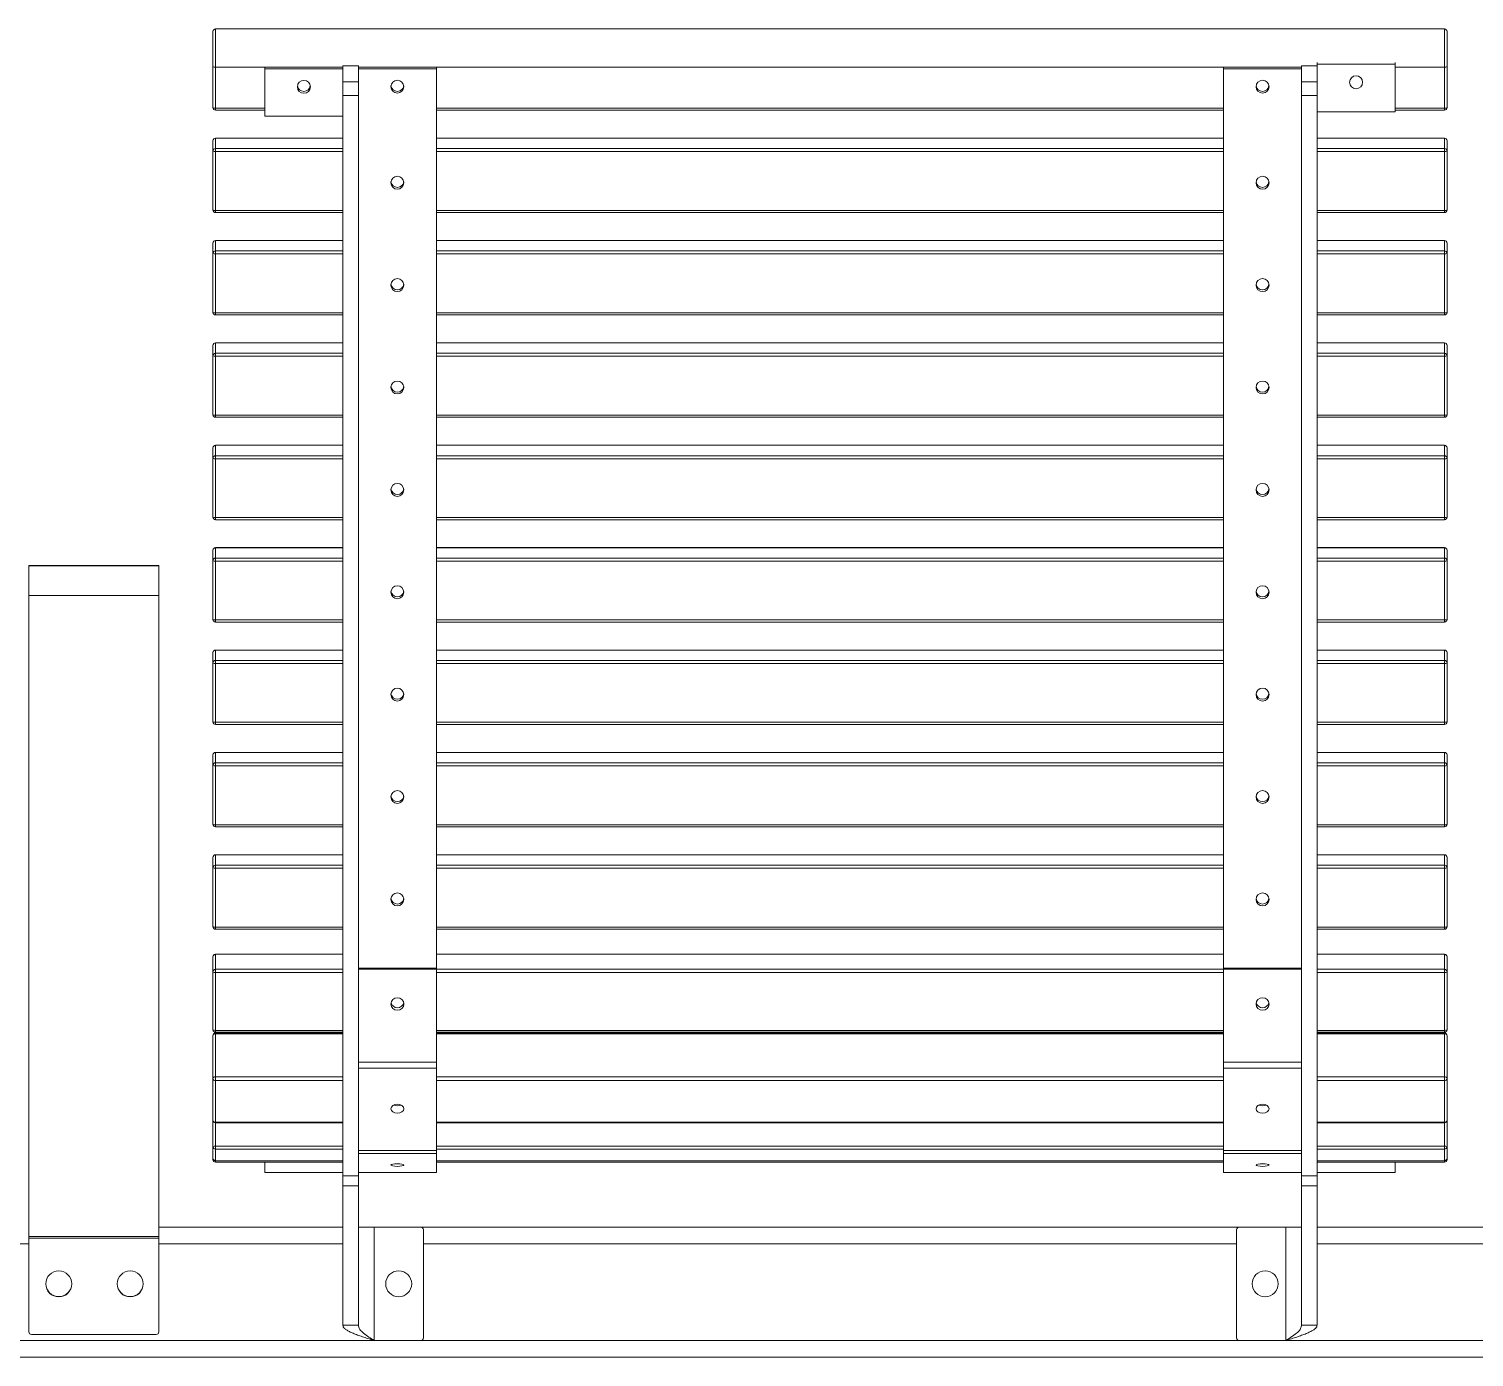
# Model space of a CAD drawing. Header units: millimetres. Extents: x 2717 to 8657, y -3129 to 1071.
# Drawn here: x 3612 to 4169, y -2093 to -1582 of the extents above; entities that cross this region are included whole.
import ezdxf

# ---------------------------------------------------------------- set-up
doc = ezdxf.new("R2010")
doc.units = ezdxf.units.MM

# ---------------------------------------------------------------- blocks, each defined once
blk = doc.blocks.new('tyl')
at = {"color": 7, "linetype": 'Continuous', "lineweight": 15}
for p, q in [((-4340.62, 1920.91), (-4340.62, 1934.4)), ((-3866.62, 1935.4), (-4339.62, 1935.4)), ((-4339.62, 1935.4), (-4339.62, 1920.73)), ((-3866.62, 1920.73), (-3866.62, 1935.4)), ((-3865.62, 1934.4), (-3865.62, 1920.91)), ((-4340.62, 1905.13), (-4340.62, 1920.91)), ((-4339.62, 1920.73), (-4339.62, 1904.96)), ((-4339.62, 1920.73), (-4320.62, 1920.73)), ((-4290.62, 1920.73), (-4320.62, 1920.73)), ((-4320.62, 1920.73), (-4320.62, 1920.04)), ((-4290.62, 1920.04), (-4320.62, 1920.04)), ((-4320.62, 1920.04), (-4320.62, 1901.81)), ((-4290.62, 1921.18), (-4284.62, 1921.18)), ((-4290.62, 1921.18), (-4290.62, 1920.41)), ((-4290.62, 1920.41), (-4290.62, 1920.04)), ((-4290.62, 1919.54), (-4290.62, 1920.04)), ((-4290.62, 1919.54), (-4290.62, 1915.06)), ((-4284.62, 1921.18), (-4284.62, 1920.41)), ((-4254.62, 1920.73), (-4284.62, 1920.73)), ((-4284.62, 1920.04), (-4284.62, 1920.41)), ((-4254.62, 1920.04), (-4284.62, 1920.04)), ((-4284.62, 1920.04), (-4284.62, 1919.54)), ((-4284.62, 1919.54), (-4284.62, 1915.06)), ((-4254.62, 1920.04), (-4254.62, 1920.73)), ((-4254.62, 1920.73), (-3951.62, 1920.73)), ((-4254.62, 1920.04), (-4254.62, 1573.99)), ((-3921.62, 1920.73), (-3951.62, 1920.73)), ((-3951.62, 1920.04), (-3951.62, 1920.73)), ((-3921.62, 1920.04), (-3951.62, 1920.04)), ((-3951.62, 1920.04), (-3951.62, 1573.99)), ((-3921.62, 1921.18), (-3915.62, 1921.18)), ((-3921.62, 1921.18), (-3921.62, 1920.41)), ((-3921.62, 1920.04), (-3921.62, 1920.41)), ((-3921.62, 1920.04), (-3921.62, 1919.54)), ((-3921.62, 1919.54), (-3921.62, 1915.06)), ((-3915.62, 1922.45), (-3915.62, 1921.78)), ((-3915.62, 1921.78), (-3915.62, 1919.67)), ((-3885.62, 1921.78), (-3915.62, 1921.78)), ((-3915.62, 1919.67), (-3915.62, 1915.06)), ((-3885.62, 1922.45), (-3885.62, 1921.78)), ((-3885.62, 1903.56), (-3885.62, 1921.78)), ((-3885.62, 1920.73), (-3866.62, 1920.73)), ((-3866.62, 1904.96), (-3866.62, 1920.73)), ((-3865.62, 1920.91), (-3865.62, 1905.13)), ((-4290.62, 1915.06), (-4284.62, 1915.06)), ((-4290.62, 1909.8), (-4290.62, 1915.06)), ((-4284.62, 1915.06), (-4284.62, 1909.8)), ((-3921.62, 1915.06), (-3915.62, 1915.06)), ((-3921.62, 1909.8), (-3921.62, 1915.06)), ((-3915.62, 1915.06), (-3915.62, 1909.8)), ((-4284.62, 1909.8), (-4290.62, 1909.8)), ((-4290.62, 1909.8), (-4290.62, 1494.07)), ((-4284.62, 1909.8), (-4284.62, 1494.07)), ((-3915.62, 1909.8), (-3921.62, 1909.8)), ((-3921.62, 1909.8), (-3921.62, 1494.07)), ((-3915.62, 1909.8), (-3915.62, 1494.07)), ((-4339.62, 1904.96), (-4320.62, 1904.96)), ((-4339.62, 1904.13), (-4339.62, 1904.96)), ((-4339.62, 1904.13), (-4320.62, 1904.13)), ((-4254.62, 1904.96), (-3951.62, 1904.96)), ((-4254.62, 1904.13), (-3951.62, 1904.13)), ((-3915.62, 1903.56), (-3885.62, 1903.56)), ((-3885.62, 1904.96), (-3866.62, 1904.96)), ((-3885.62, 1904.13), (-3866.62, 1904.13)), ((-3866.62, 1904.96), (-3866.62, 1904.13)), ((-4320.62, 1901.81), (-4290.62, 1901.81)), ((-4340.62, 1888.39), (-4340.62, 1892.38)), ((-4290.62, 1893.38), (-4339.62, 1893.38)), ((-4339.62, 1893.38), (-4339.62, 1893.37)), ((-4339.62, 1893.37), (-4339.62, 1889.38)), ((-4290.62, 1893.37), (-4339.62, 1893.37)), ((-3951.62, 1893.38), (-4254.62, 1893.38)), ((-3951.62, 1893.37), (-4254.62, 1893.37)), ((-3866.62, 1893.38), (-3915.62, 1893.38)), ((-3866.62, 1893.37), (-3915.62, 1893.37)), ((-3866.62, 1893.37), (-3866.62, 1893.38)), ((-3866.62, 1889.38), (-3866.62, 1893.37)), ((-3865.62, 1892.38), (-3865.62, 1888.39)), ((-4340.62, 1865.74), (-4340.62, 1888.39)), ((-4339.62, 1888.22), (-4339.62, 1889.38)), ((-4339.62, 1889.38), (-4290.62, 1889.38)), ((-4339.62, 1888.22), (-4339.62, 1865.57)), ((-4290.62, 1888.22), (-4339.62, 1888.22)), ((-4254.62, 1889.38), (-3951.62, 1889.38)), ((-3951.62, 1888.22), (-4254.62, 1888.22)), ((-3915.62, 1889.38), (-3866.62, 1889.38)), ((-3866.62, 1888.22), (-3915.62, 1888.22)), ((-3866.62, 1889.38), (-3866.62, 1888.22)), ((-3866.62, 1865.57), (-3866.62, 1888.22)), ((-3865.62, 1888.39), (-3865.62, 1865.74)), ((-4339.62, 1865.57), (-4290.62, 1865.57)), ((-4339.62, 1864.74), (-4339.62, 1865.57)), ((-4339.62, 1864.74), (-4290.62, 1864.74)), ((-4254.62, 1865.57), (-3951.62, 1865.57)), ((-4254.62, 1864.74), (-3951.62, 1864.74)), ((-3915.62, 1865.57), (-3866.62, 1865.57)), ((-3915.62, 1864.74), (-3866.62, 1864.74)), ((-3866.62, 1865.57), (-3866.62, 1864.74)), ((-4340.62, 1849), (-4340.62, 1852.99)), ((-4290.62, 1853.99), (-4339.62, 1853.99)), ((-4339.62, 1853.99), (-4339.62, 1853.98)), ((-4339.62, 1853.98), (-4339.62, 1849.98)), ((-4290.62, 1853.98), (-4339.62, 1853.98)), ((-3951.62, 1853.99), (-4254.62, 1853.99)), ((-3951.62, 1853.98), (-4254.62, 1853.98)), ((-3866.62, 1853.99), (-3915.62, 1853.99)), ((-3866.62, 1853.98), (-3915.62, 1853.98)), ((-3866.62, 1853.98), (-3866.62, 1853.99)), ((-3866.62, 1849.98), (-3866.62, 1853.98)), ((-3865.62, 1852.99), (-3865.62, 1849)), ((-4340.62, 1826.35), (-4340.62, 1849)), ((-4339.62, 1848.82), (-4339.62, 1849.98)), ((-4339.62, 1849.98), (-4290.62, 1849.98)), ((-4339.62, 1848.82), (-4339.62, 1826.17)), ((-4290.62, 1848.82), (-4339.62, 1848.82)), ((-4254.62, 1849.98), (-3951.62, 1849.98)), ((-3951.62, 1848.82), (-4254.62, 1848.82)), ((-3915.62, 1849.98), (-3866.62, 1849.98)), ((-3866.62, 1848.82), (-3915.62, 1848.82)), ((-3866.62, 1849.98), (-3866.62, 1848.82)), ((-3866.62, 1826.17), (-3866.62, 1848.82)), ((-3865.62, 1849), (-3865.62, 1826.35)), ((-4339.62, 1826.17), (-4290.62, 1826.17)), ((-4339.62, 1825.35), (-4339.62, 1826.17)), ((-4339.62, 1825.35), (-4290.62, 1825.35)), ((-4254.62, 1826.17), (-3951.62, 1826.17)), ((-4254.62, 1825.35), (-3951.62, 1825.35)), ((-3915.62, 1826.17), (-3866.62, 1826.17)), ((-3915.62, 1825.35), (-3866.62, 1825.35)), ((-3866.62, 1826.17), (-3866.62, 1825.35)), ((-4340.62, 1809.61), (-4340.62, 1813.6)), ((-4290.62, 1814.6), (-4339.62, 1814.6)), ((-4339.62, 1814.6), (-4339.62, 1814.58)), ((-4339.62, 1814.58), (-4339.62, 1810.59)), ((-4290.62, 1814.58), (-4339.62, 1814.58)), ((-3951.62, 1814.6), (-4254.62, 1814.6)), ((-3951.62, 1814.58), (-4254.62, 1814.58)), ((-3866.62, 1814.6), (-3915.62, 1814.6)), ((-3866.62, 1814.58), (-3915.62, 1814.58)), ((-3866.62, 1814.58), (-3866.62, 1814.6)), ((-3866.62, 1810.59), (-3866.62, 1814.58)), ((-3865.62, 1813.6), (-3865.62, 1809.61)), ((-4340.62, 1786.96), (-4340.62, 1809.61)), ((-4339.62, 1809.43), (-4339.62, 1810.59)), ((-4339.62, 1810.59), (-4290.62, 1810.59)), ((-4339.62, 1809.43), (-4339.62, 1786.78)), ((-4290.62, 1809.43), (-4339.62, 1809.43)), ((-4254.62, 1810.59), (-3951.62, 1810.59)), ((-3951.62, 1809.43), (-4254.62, 1809.43)), ((-3915.62, 1810.59), (-3866.62, 1810.59)), ((-3866.62, 1809.43), (-3915.62, 1809.43)), ((-3866.62, 1810.59), (-3866.62, 1809.43)), ((-3866.62, 1786.78), (-3866.62, 1809.43)), ((-3865.62, 1809.61), (-3865.62, 1786.96)), ((-4339.62, 1786.78), (-4290.62, 1786.78)), ((-4339.62, 1785.96), (-4339.62, 1786.78)), ((-4339.62, 1785.96), (-4290.62, 1785.96)), ((-4254.62, 1786.78), (-3951.62, 1786.78)), ((-4254.62, 1785.96), (-3951.62, 1785.96)), ((-3915.62, 1786.78), (-3866.62, 1786.78)), ((-3915.62, 1785.96), (-3866.62, 1785.96)), ((-3866.62, 1786.78), (-3866.62, 1785.96)), ((-4290.62, 1775.21), (-4339.62, 1775.21)), ((-4339.62, 1775.21), (-4339.62, 1775.19)), ((-4339.62, 1775.19), (-4339.62, 1771.2)), ((-4290.62, 1775.19), (-4339.62, 1775.19)), ((-3951.62, 1775.21), (-4254.62, 1775.21)), ((-3951.62, 1775.19), (-4254.62, 1775.19)), ((-3866.62, 1775.21), (-3915.62, 1775.21)), ((-3866.62, 1775.19), (-3915.62, 1775.19)), ((-3866.62, 1775.19), (-3866.62, 1775.21)), ((-3866.62, 1771.2), (-3866.62, 1775.19)), ((-4340.62, 1770.21), (-4340.62, 1774.21)), ((-4340.62, 1747.56), (-4340.62, 1770.21)), ((-4339.62, 1770.04), (-4339.62, 1771.2)), ((-4339.62, 1771.2), (-4290.62, 1771.2)), ((-4339.62, 1770.04), (-4339.62, 1747.39)), ((-4290.62, 1770.04), (-4339.62, 1770.04)), ((-4254.62, 1771.2), (-3951.62, 1771.2)), ((-3951.62, 1770.04), (-4254.62, 1770.04)), ((-3915.62, 1771.2), (-3866.62, 1771.2)), ((-3866.62, 1770.04), (-3915.62, 1770.04)), ((-3866.62, 1771.2), (-3866.62, 1770.04)), ((-3866.62, 1747.39), (-3866.62, 1770.04)), ((-3865.62, 1774.21), (-3865.62, 1770.21)), ((-3865.62, 1770.21), (-3865.62, 1747.56)), ((-4339.62, 1747.39), (-4290.62, 1747.39)), ((-4339.62, 1746.56), (-4339.62, 1747.39)), ((-4254.62, 1747.39), (-3951.62, 1747.39)), ((-3915.62, 1747.39), (-3866.62, 1747.39)), ((-3866.62, 1747.39), (-3866.62, 1746.56)), ((-4339.62, 1746.56), (-4290.62, 1746.56)), ((-4254.62, 1746.56), (-3951.62, 1746.56)), ((-3915.62, 1746.56), (-3866.62, 1746.56)), ((-4290.62, 1735.82), (-4339.62, 1735.82)), ((-4339.62, 1735.82), (-4339.62, 1735.8)), ((-4339.62, 1735.8), (-4339.62, 1731.81)), ((-4290.62, 1735.8), (-4339.62, 1735.8)), ((-3951.62, 1735.82), (-4254.62, 1735.82)), ((-3951.62, 1735.8), (-4254.62, 1735.8)), ((-3866.62, 1735.82), (-3915.62, 1735.82)), ((-3866.62, 1735.8), (-3915.62, 1735.8)), ((-3866.62, 1735.8), (-3866.62, 1735.82)), ((-3866.62, 1731.81), (-3866.62, 1735.8)), ((-4340.62, 1730.82), (-4340.62, 1734.82)), ((-4340.62, 1708.17), (-4340.62, 1730.82)), ((-4339.62, 1730.65), (-4339.62, 1731.81)), ((-4339.62, 1731.81), (-4290.62, 1731.81)), ((-4339.62, 1730.65), (-4339.62, 1708)), ((-4290.62, 1730.65), (-4339.62, 1730.65)), ((-4254.62, 1731.81), (-3951.62, 1731.81)), ((-3951.62, 1730.65), (-4254.62, 1730.65)), ((-3915.62, 1731.81), (-3866.62, 1731.81)), ((-3866.62, 1730.65), (-3915.62, 1730.65)), ((-3866.62, 1731.81), (-3866.62, 1730.65)), ((-3866.62, 1708), (-3866.62, 1730.65)), ((-3865.62, 1734.82), (-3865.62, 1730.82)), ((-3865.62, 1730.82), (-3865.62, 1708.17)), ((-4361.46, 1728.97), (-4411.46, 1728.97)), ((-4411.46, 1728.8), (-4411.46, 1728.97)), ((-4361.46, 1728.8), (-4411.46, 1728.8)), ((-4411.46, 1717.45), (-4411.46, 1728.8)), ((-4361.46, 1728.8), (-4361.46, 1728.97)), ((-4361.46, 1717.45), (-4361.46, 1728.8)), ((-4361.46, 1717.45), (-4411.46, 1717.45)), ((-4411.46, 1470.8), (-4411.46, 1717.45)), ((-4361.46, 1470.8), (-4361.46, 1717.45)), ((-4339.62, 1708), (-4290.62, 1708)), ((-4339.62, 1707.17), (-4339.62, 1708)), ((-4254.62, 1708), (-3951.62, 1708)), ((-3915.62, 1708), (-3866.62, 1708)), ((-3866.62, 1708), (-3866.62, 1707.17)), ((-4339.62, 1707.17), (-4290.62, 1707.17)), ((-4254.62, 1707.17), (-3951.62, 1707.17)), ((-3915.62, 1707.17), (-3866.62, 1707.17)), ((-4340.62, 1691.43), (-4340.62, 1695.42)), ((-4340.62, 1668.78), (-4340.62, 1691.43)), ((-4290.62, 1696.42), (-4339.62, 1696.42)), ((-4339.62, 1696.42), (-4339.62, 1696.41)), ((-4339.62, 1696.41), (-4339.62, 1692.41)), ((-4290.62, 1696.41), (-4339.62, 1696.41)), ((-4339.62, 1691.26), (-4339.62, 1692.41)), ((-4339.62, 1692.41), (-4290.62, 1692.41)), ((-4339.62, 1691.26), (-4339.62, 1668.6)), ((-4290.62, 1691.26), (-4339.62, 1691.26)), ((-3951.62, 1696.42), (-4254.62, 1696.42)), ((-3951.62, 1696.41), (-4254.62, 1696.41)), ((-4254.62, 1692.41), (-3951.62, 1692.41)), ((-3951.62, 1691.26), (-4254.62, 1691.26)), ((-3866.62, 1696.42), (-3915.62, 1696.42)), ((-3866.62, 1696.41), (-3915.62, 1696.41)), ((-3915.62, 1692.41), (-3866.62, 1692.41)), ((-3866.62, 1691.26), (-3915.62, 1691.26)), ((-3866.62, 1696.41), (-3866.62, 1696.42)), ((-3866.62, 1692.41), (-3866.62, 1696.41)), ((-3866.62, 1692.41), (-3866.62, 1691.26)), ((-3866.62, 1668.6), (-3866.62, 1691.26)), ((-3865.62, 1695.42), (-3865.62, 1691.43)), ((-3865.62, 1691.43), (-3865.62, 1668.78)), ((-4339.62, 1668.6), (-4290.62, 1668.6)), ((-4339.62, 1667.78), (-4339.62, 1668.6)), ((-4339.62, 1667.78), (-4290.62, 1667.78)), ((-4254.62, 1668.6), (-3951.62, 1668.6)), ((-4254.62, 1667.78), (-3951.62, 1667.78)), ((-3915.62, 1668.6), (-3866.62, 1668.6)), ((-3915.62, 1667.78), (-3866.62, 1667.78)), ((-3866.62, 1668.6), (-3866.62, 1667.78)), ((-4340.62, 1652.04), (-4340.62, 1656.03)), ((-4290.62, 1657.03), (-4339.62, 1657.03)), ((-4339.62, 1657.03), (-4339.62, 1657.02)), ((-4339.62, 1657.02), (-4339.62, 1653.02)), ((-4290.62, 1657.02), (-4339.62, 1657.02)), ((-4339.62, 1651.86), (-4339.62, 1653.02)), ((-4339.62, 1653.02), (-4290.62, 1653.02)), ((-3951.62, 1657.03), (-4254.62, 1657.03)), ((-3951.62, 1657.02), (-4254.62, 1657.02)), ((-4254.62, 1653.02), (-3951.62, 1653.02)), ((-3866.62, 1657.03), (-3915.62, 1657.03)), ((-3866.62, 1657.02), (-3915.62, 1657.02)), ((-3915.62, 1653.02), (-3866.62, 1653.02)), ((-3866.62, 1657.02), (-3866.62, 1657.03)), ((-3866.62, 1653.02), (-3866.62, 1657.02)), ((-3866.62, 1653.02), (-3866.62, 1651.86)), ((-3865.62, 1656.03), (-3865.62, 1652.04)), ((-4340.62, 1629.39), (-4340.62, 1652.04)), ((-4339.62, 1651.86), (-4339.62, 1629.21)), ((-4290.62, 1651.86), (-4339.62, 1651.86)), ((-3951.62, 1651.86), (-4254.62, 1651.86)), ((-3866.62, 1651.86), (-3915.62, 1651.86)), ((-3866.62, 1629.21), (-3866.62, 1651.86)), ((-3865.62, 1652.04), (-3865.62, 1629.39)), ((-4339.62, 1629.21), (-4290.62, 1629.21)), ((-4339.62, 1628.39), (-4339.62, 1629.21)), ((-4339.62, 1628.39), (-4290.62, 1628.39)), ((-4254.62, 1629.21), (-3951.62, 1629.21)), ((-4254.62, 1628.39), (-3951.62, 1628.39)), ((-3915.62, 1629.21), (-3866.62, 1629.21)), ((-3915.62, 1628.39), (-3866.62, 1628.39)), ((-3866.62, 1629.21), (-3866.62, 1628.39)), ((-4340.62, 1612.64), (-4340.62, 1616.64)), ((-4290.62, 1617.64), (-4339.62, 1617.64)), ((-4339.62, 1617.64), (-4339.62, 1617.62)), ((-4339.62, 1617.62), (-4339.62, 1613.63)), ((-4290.62, 1617.62), (-4339.62, 1617.62)), ((-4339.62, 1612.47), (-4339.62, 1613.63)), ((-4339.62, 1613.63), (-4290.62, 1613.63)), ((-3951.62, 1617.64), (-4254.62, 1617.64)), ((-3951.62, 1617.62), (-4254.62, 1617.62)), ((-4254.62, 1613.63), (-3951.62, 1613.63)), ((-3866.62, 1617.64), (-3915.62, 1617.64)), ((-3866.62, 1617.62), (-3915.62, 1617.62)), ((-3915.62, 1613.63), (-3866.62, 1613.63)), ((-3866.62, 1617.62), (-3866.62, 1617.64)), ((-3866.62, 1613.63), (-3866.62, 1617.62)), ((-3866.62, 1613.63), (-3866.62, 1612.47)), ((-3865.62, 1616.64), (-3865.62, 1612.64)), ((-4340.62, 1589.99), (-4340.62, 1612.64)), ((-4339.62, 1612.47), (-4339.62, 1589.82)), ((-4290.62, 1612.47), (-4339.62, 1612.47)), ((-3951.62, 1612.47), (-4254.62, 1612.47)), ((-3866.62, 1612.47), (-3915.62, 1612.47)), ((-3866.62, 1589.82), (-3866.62, 1612.47)), ((-3865.62, 1612.64), (-3865.62, 1589.99)), ((-4339.62, 1589.82), (-4290.62, 1589.82)), ((-4339.62, 1588.99), (-4339.62, 1589.82)), ((-4339.62, 1588.99), (-4290.62, 1588.99)), ((-4254.62, 1589.82), (-3951.62, 1589.82)), ((-4254.62, 1588.99), (-3951.62, 1588.99)), ((-3915.62, 1589.82), (-3866.62, 1589.82)), ((-3915.62, 1588.99), (-3866.62, 1588.99)), ((-3866.62, 1589.82), (-3866.62, 1588.99)), ((-4340.62, 1572.59), (-4340.62, 1578.37)), ((-4290.62, 1579.37), (-4339.62, 1579.37)), ((-4339.62, 1579.37), (-4339.62, 1579.33)), ((-4339.62, 1579.33), (-4339.62, 1573.56)), ((-4290.62, 1579.33), (-4339.62, 1579.33)), ((-3951.62, 1579.37), (-4254.62, 1579.37)), ((-3951.62, 1579.33), (-4254.62, 1579.33)), ((-3866.62, 1579.37), (-3915.62, 1579.37)), ((-3866.62, 1579.33), (-3915.62, 1579.33)), ((-3866.62, 1579.33), (-3866.62, 1579.37)), ((-3866.62, 1573.56), (-3866.62, 1579.33)), ((-3865.62, 1578.37), (-3865.62, 1572.59)), ((-4340.62, 1550.33), (-4340.62, 1572.59)), ((-4339.62, 1572.34), (-4339.62, 1573.56)), ((-4339.62, 1573.56), (-4290.62, 1573.56)), ((-4339.62, 1572.34), (-4339.62, 1550.07)), ((-4290.62, 1572.34), (-4339.62, 1572.34)), ((-4254.62, 1573.99), (-4284.62, 1573.99)), ((-4254.62, 1573.62), (-4284.62, 1573.62)), ((-4254.62, 1573.99), (-4254.62, 1573.62)), ((-4254.62, 1573.62), (-4254.62, 1537.78)), ((-4254.62, 1573.56), (-3951.62, 1573.56)), ((-3951.62, 1572.34), (-4254.62, 1572.34)), ((-3921.62, 1573.99), (-3951.62, 1573.99)), ((-3951.62, 1573.99), (-3951.62, 1573.62)), ((-3921.62, 1573.62), (-3951.62, 1573.62)), ((-3951.62, 1573.62), (-3951.62, 1537.78)), ((-3915.62, 1573.56), (-3866.62, 1573.56)), ((-3866.62, 1572.34), (-3915.62, 1572.34)), ((-3866.62, 1573.56), (-3866.62, 1572.34)), ((-3866.62, 1550.07), (-3866.62, 1572.34)), ((-3865.62, 1572.59), (-3865.62, 1550.33)), ((-4340.62, 1531.48), (-4340.62, 1548.02)), ((-4339.62, 1550.07), (-4290.62, 1550.07)), ((-4339.62, 1549.33), (-4339.62, 1550.07)), ((-4339.62, 1549.33), (-4290.62, 1549.33)), ((-4290.62, 1549.02), (-4339.62, 1549.02)), ((-4339.62, 1548.71), (-4339.62, 1549.02)), ((-4339.62, 1548.71), (-4339.62, 1532.17)), ((-4290.62, 1548.71), (-4339.62, 1548.71)), ((-4254.62, 1550.07), (-3951.62, 1550.07)), ((-4254.62, 1549.33), (-3951.62, 1549.33)), ((-3951.62, 1549.02), (-4254.62, 1549.02)), ((-3951.62, 1548.71), (-4254.62, 1548.71)), ((-3915.62, 1550.07), (-3866.62, 1550.07)), ((-3915.62, 1549.33), (-3866.62, 1549.33)), ((-3866.62, 1549.02), (-3915.62, 1549.02)), ((-3866.62, 1548.71), (-3915.62, 1548.71)), ((-3866.62, 1550.07), (-3866.62, 1549.33)), ((-3866.62, 1549.02), (-3866.62, 1548.71)), ((-3866.62, 1532.17), (-3866.62, 1548.71)), ((-3865.62, 1548.02), (-3865.62, 1531.48)), ((-4254.62, 1537.78), (-4284.62, 1537.78)), ((-4254.62, 1535.56), (-4284.62, 1535.56)), ((-4254.62, 1537.78), (-4254.62, 1535.56)), ((-4254.62, 1535.56), (-4254.62, 1503.9)), ((-3921.62, 1537.78), (-3951.62, 1537.78)), ((-3951.62, 1537.78), (-3951.62, 1535.56)), ((-3921.62, 1535.56), (-3951.62, 1535.56)), ((-3951.62, 1535.56), (-3951.62, 1503.9)), ((-4340.62, 1515.5), (-4340.62, 1531.48)), ((-4339.62, 1530.76), (-4339.62, 1532.17)), ((-4339.62, 1532.17), (-4290.62, 1532.17)), ((-4339.62, 1530.76), (-4339.62, 1514.78)), ((-4290.62, 1530.76), (-4339.62, 1530.76)), ((-4254.62, 1532.17), (-3951.62, 1532.17)), ((-3951.62, 1530.76), (-4254.62, 1530.76)), ((-3915.62, 1532.17), (-3866.62, 1532.17)), ((-3866.62, 1530.76), (-3915.62, 1530.76)), ((-3866.62, 1532.17), (-3866.62, 1530.76)), ((-3866.62, 1514.78), (-3866.62, 1530.76)), ((-3865.62, 1531.48), (-3865.62, 1515.5)), ((-4340.62, 1505.35), (-4340.62, 1515.5)), ((-4339.62, 1514.78), (-4290.62, 1514.78)), ((-4339.62, 1514.5), (-4339.62, 1514.78)), ((-4339.62, 1514.5), (-4290.62, 1514.5)), ((-4339.62, 1514.5), (-4339.62, 1505.54)), ((-4254.62, 1514.78), (-3951.62, 1514.78)), ((-4254.62, 1514.5), (-3951.62, 1514.5)), ((-3915.62, 1514.78), (-3866.62, 1514.78)), ((-3915.62, 1514.5), (-3866.62, 1514.5)), ((-3866.62, 1514.78), (-3866.62, 1514.5)), ((-3866.62, 1505.54), (-3866.62, 1514.5)), ((-3865.62, 1515.5), (-3865.62, 1505.35)), ((-4340.62, 1500.91), (-4340.62, 1505.35)), ((-4339.62, 1504.37), (-4339.62, 1505.54)), ((-4339.62, 1505.54), (-4290.62, 1505.54)), ((-4339.62, 1504.37), (-4339.62, 1499.93)), ((-4290.62, 1504.37), (-4339.62, 1504.37)), ((-4254.62, 1503.9), (-4284.62, 1503.9)), ((-4254.62, 1502.66), (-4284.62, 1502.66)), ((-4254.62, 1505.54), (-3951.62, 1505.54)), ((-3951.62, 1504.37), (-4254.62, 1504.37)), ((-4254.62, 1503.9), (-4254.62, 1502.66)), ((-4254.62, 1502.66), (-4254.62, 1495.44)), ((-3921.62, 1503.9), (-3951.62, 1503.9)), ((-3951.62, 1503.9), (-3951.62, 1502.66)), ((-3921.62, 1502.66), (-3951.62, 1502.66)), ((-3951.62, 1502.66), (-3951.62, 1495.44)), ((-3915.62, 1505.54), (-3866.62, 1505.54)), ((-3866.62, 1504.37), (-3915.62, 1504.37)), ((-3866.62, 1505.54), (-3866.62, 1504.37)), ((-3866.62, 1499.93), (-3866.62, 1504.37)), ((-3865.62, 1505.35), (-3865.62, 1500.91)), ((-4340.62, 1500.36), (-4340.62, 1500.91)), ((-4340.62, 1500.36), (-4340.45, 1500.36)), ((-4339.62, 1499.93), (-4290.62, 1499.93)), ((-4339.62, 1499.91), (-4339.62, 1499.93)), ((-4339.62, 1499.91), (-4290.62, 1499.91)), ((-4339.62, 1499.36), (-4339.62, 1499.91)), ((-4290.62, 1499.36), (-4339.62, 1499.36)), ((-4320.62, 1499.36), (-4320.62, 1495.36)), ((-4254.62, 1499.93), (-3951.62, 1499.93)), ((-4254.62, 1499.91), (-3951.62, 1499.91)), ((-3951.62, 1499.36), (-4254.62, 1499.36)), ((-3915.62, 1499.93), (-3866.62, 1499.93)), ((-3915.62, 1499.91), (-3866.62, 1499.91)), ((-3866.62, 1499.36), (-3915.62, 1499.36)), ((-3885.62, 1499.36), (-3885.62, 1495.36)), ((-3866.62, 1499.93), (-3866.62, 1499.91)), ((-3866.62, 1499.91), (-3866.62, 1499.36)), ((-3865.79, 1500.36), (-3865.62, 1500.36)), ((-3865.62, 1500.91), (-3865.62, 1500.36)), ((-4290.62, 1495.36), (-4320.62, 1495.36)), ((-4290.62, 1494.07), (-4284.62, 1494.07)), ((-4290.62, 1490.25), (-4290.62, 1494.07)), ((-4254.62, 1495.44), (-4284.62, 1495.44)), ((-4254.62, 1495.36), (-4284.62, 1495.36)), ((-4284.62, 1494.07), (-4284.62, 1490.25)), ((-4254.62, 1495.44), (-4254.62, 1495.36)), ((-3921.62, 1495.44), (-3951.62, 1495.44)), ((-3951.62, 1495.44), (-3951.62, 1495.36)), ((-3921.62, 1495.36), (-3951.62, 1495.36)), ((-3921.62, 1494.07), (-3915.62, 1494.07)), ((-3921.62, 1490.25), (-3921.62, 1494.07)), ((-3885.62, 1495.36), (-3915.62, 1495.36)), ((-3915.62, 1494.07), (-3915.62, 1490.25)), ((-4284.62, 1490.25), (-4290.62, 1490.25)), ((-4290.62, 1490.25), (-4290.62, 1436.64)), ((-4284.62, 1490.25), (-4284.62, 1436.64)), ((-3915.62, 1490.25), (-3921.62, 1490.25)), ((-3921.62, 1490.25), (-3921.62, 1436.64)), ((-3915.62, 1490.25), (-3915.62, 1436.64)), ((-4361.46, 1474.36), (-4290.62, 1474.36)), ((-4278.62, 1474.36), (-4284.62, 1474.36)), ((-4278.62, 1430.76), (-4278.62, 1474.36)), ((-4278.62, 1474.36), (-4260.62, 1474.36)), ((-4260.62, 1474.36), (-3945.62, 1474.36)), ((-3927.62, 1474.36), (-3945.62, 1474.36)), ((-3927.62, 1474.36), (-3927.62, 1430.76)), ((-3921.62, 1474.36), (-3927.62, 1474.36)), ((-3915.62, 1474.36), (-3844.79, 1474.36)), ((-4361.46, 1470.8), (-4411.46, 1470.8)), ((-4411.46, 1470.13), (-4411.46, 1470.8)), ((-4361.46, 1470.13), (-4411.46, 1470.13)), ((-4411.46, 1434.04), (-4411.46, 1470.13)), ((-4361.46, 1470.13), (-4361.46, 1470.8)), ((-4361.46, 1434.04), (-4361.46, 1470.13)), ((-4259.62, 1473.36), (-4259.62, 1431.76)), ((-3946.62, 1473.36), (-3946.62, 1431.76)), ((-4482.29, 1467.96), (-4411.46, 1467.96)), ((-4361.46, 1467.96), (-4290.62, 1467.96)), ((-4259.62, 1467.96), (-3946.62, 1467.96)), ((-3915.62, 1467.96), (-3844.79, 1467.96)), ((-4284.62, 1436.64), (-4290.62, 1436.64)), ((-3921.62, 1436.64), (-3915.62, 1436.64)), ((-4978.11, 1430.76), (-1528.11, 1430.76)), ((-4362.46, 1433.04), (-4410.46, 1433.04)), ((-4260.62, 1430.76), (-4278.62, 1430.76)), ((-3945.62, 1430.76), (-3927.62, 1430.76)), ((-4978.11, 1424.36), (-1528.11, 1424.36))]:
    blk.add_line(p, q, dxfattribs=at)
at = {"color": 7, "linetype": 'Continuous', "lineweight": 15, "flags": 128}
for points in [[(-4269.62, 1557.78), (-4268.66, 1557.96), (-4267.85, 1558.49), (-4267.31, 1559.27), (-4267.12, 1560.2), (-4267.31, 1561.13), (-4267.85, 1561.91), (-4268.66, 1562.44), (-4269.62, 1562.62), (-4270.58, 1562.44), (-4271.39, 1561.91), (-4271.93, 1561.13), (-4272.12, 1560.2), (-4271.93, 1559.27), (-4271.39, 1558.49), (-4270.58, 1557.96), (-4269.62, 1557.78)], [(-3936.62, 1557.78), (-3935.66, 1557.96), (-3934.85, 1558.49), (-3934.31, 1559.27), (-3934.12, 1560.2), (-3934.31, 1561.13), (-3934.85, 1561.91), (-3935.66, 1562.44), (-3936.62, 1562.62), (-3937.58, 1562.44), (-3938.39, 1561.91), (-3938.93, 1561.13), (-3939.12, 1560.2), (-3938.93, 1559.27), (-3938.39, 1558.49), (-3937.58, 1557.96), (-3936.62, 1557.78)], [(-4269.62, 1518.15), (-4268.66, 1518.28), (-4267.85, 1518.66), (-4267.31, 1519.22), (-4267.12, 1519.89), (-4267.31, 1520.55), (-4267.85, 1521.12), (-4268.66, 1521.49), (-4269.62, 1521.63), (-4270.58, 1521.49), (-4271.39, 1521.12), (-4271.93, 1520.55), (-4272.12, 1519.89), (-4271.93, 1519.22), (-4271.39, 1518.66), (-4270.58, 1518.28), (-4269.62, 1518.15)], [(-3936.62, 1518.15), (-3935.66, 1518.28), (-3934.85, 1518.66), (-3934.31, 1519.22), (-3934.12, 1519.89), (-3934.31, 1520.55), (-3934.85, 1521.12), (-3935.66, 1521.49), (-3936.62, 1521.63), (-3937.58, 1521.49), (-3938.39, 1521.12), (-3938.93, 1520.55), (-3939.12, 1519.89), (-3938.93, 1519.22), (-3938.39, 1518.66), (-3937.58, 1518.28), (-3936.62, 1518.15)], [(-4269.62, 1497.75), (-4268.66, 1497.78), (-4267.85, 1497.89), (-4267.31, 1498.04), (-4267.12, 1498.23), (-4267.31, 1498.41), (-4267.85, 1498.57), (-4268.66, 1498.67), (-4269.62, 1498.71), (-4270.58, 1498.67), (-4271.39, 1498.57), (-4271.93, 1498.41), (-4272.12, 1498.23), (-4271.93, 1498.04), (-4271.39, 1497.89), (-4270.58, 1497.78), (-4269.62, 1497.75)], [(-3936.62, 1497.75), (-3935.66, 1497.78), (-3934.85, 1497.89), (-3934.31, 1498.04), (-3934.12, 1498.23), (-3934.31, 1498.41), (-3934.85, 1498.57), (-3935.66, 1498.67), (-3936.62, 1498.71), (-3937.58, 1498.67), (-3938.39, 1498.57), (-3938.93, 1498.41), (-3939.12, 1498.23), (-3938.93, 1498.04), (-3938.39, 1497.89), (-3937.58, 1497.78), (-3936.62, 1497.75)]]:
    blk.add_lwpolyline(points, dxfattribs=at)
at = {"color": 7, "linetype": 'Continuous', "lineweight": 15}
for centre, radius in [((-4305.61, 1913.12), 2.49), ((-4269.63, 1913.17), 2.49), ((-3936.63, 1913.17), 2.49), ((-3900.61, 1914.87), 2.49), ((-4269.63, 1876.22), 2.49), ((-3936.63, 1876.22), 2.49), ((-4269.63, 1836.83), 2.49), ((-3936.63, 1836.83), 2.49), ((-4269.63, 1797.44), 2.49), ((-3936.63, 1797.44), 2.49), ((-4269.63, 1758.04), 2.49), ((-3936.63, 1758.04), 2.49), ((-4269.63, 1718.65), 2.49), ((-3936.63, 1718.65), 2.49), ((-4269.63, 1679.26), 2.49), ((-3936.63, 1679.26), 2.49), ((-4269.63, 1639.87), 2.49), ((-3936.63, 1639.87), 2.49), ((-4269.63, 1600.47), 2.49), ((-3936.63, 1600.47), 2.49), ((-4399.96, 1452.52), 5), ((-4372.46, 1452.52), 5), ((-4269.12, 1452.56), 5), ((-3935.62, 1452.56), 5)]:
    blk.add_circle(centre, radius, dxfattribs=at)
for centre, radius, start, end in [((-4339.62, 1934.4), 1, 90, 180), ((-3866.62, 1934.4), 1, 0, 90), ((-4339.86, 1922.3), 1.59, 241.5184, 278.7795), ((-3866.38, 1922.3), 1.59, 261.2205, 298.4816), ((-4305.62, 1913.88), 2.5, 188.8078, 351.1922), ((-4269.62, 1913.88), 2.5, 188.8078, 351.1922), ((-3936.62, 1913.88), 2.5, 188.8002, 351.1997), ((-4339.62, 1905.13), 1, 180, 270), ((-4339.86, 1906.53), 1.59, 241.5184, 278.7795), ((-3866.62, 1905.13), 1, 270, 0), ((-3866.38, 1906.53), 1.59, 261.2205, 298.4816), ((-4339.62, 1892.38), 1, 90, 180), ((-4339.63, 1892.38), 0.992, 89.5648, 179.5581), ((-3866.62, 1892.38), 1, 0, 90), ((-3866.61, 1892.38), 0.992, 0.4419, 90.4352), ((-4339.63, 1888.38), 0.992, 89.5648, 179.5581), ((-4339.86, 1889.79), 1.59, 241.5184, 278.7795), ((-3866.61, 1888.38), 0.992, 0.4419, 90.4352), ((-3866.38, 1889.79), 1.59, 261.2205, 298.4816), ((-4269.62, 1876.93), 2.5, 188.7681, 351.2316), ((-3936.62, 1876.93), 2.5, 188.8002, 351.1997), ((-4339.62, 1865.74), 1, 180, 270), ((-4339.86, 1867.14), 1.59, 241.5184, 278.7795), ((-3866.62, 1865.74), 1, 270, 0), ((-3866.38, 1867.14), 1.59, 261.2205, 298.4816), ((-4339.62, 1852.99), 1, 90, 180), ((-4339.63, 1852.98), 0.992, 89.5648, 179.5581), ((-3866.62, 1852.99), 1, 0, 90), ((-3866.61, 1852.98), 0.992, 0.4419, 90.4352), ((-4339.63, 1848.99), 0.992, 89.5648, 179.5581), ((-4339.86, 1850.39), 1.59, 241.5184, 278.7795), ((-3866.61, 1848.99), 0.992, 0.4419, 90.4352), ((-3866.38, 1850.39), 1.59, 261.2205, 298.4816), ((-4269.62, 1837.54), 2.5, 188.7946, 351.2053), ((-3936.62, 1837.54), 2.5, 188.8229, 351.1772), ((-4339.62, 1826.35), 1, 180, 270), ((-4339.86, 1827.74), 1.59, 241.5184, 278.7795), ((-3866.62, 1826.35), 1, 270, 0), ((-3866.38, 1827.74), 1.59, 261.2205, 298.4816), ((-4339.62, 1813.6), 1, 90, 180), ((-4339.63, 1813.59), 0.992, 89.5648, 179.5581), ((-3866.62, 1813.6), 1, 0, 90), ((-3866.61, 1813.59), 0.992, 0.4419, 90.4352), ((-4339.63, 1809.6), 0.992, 89.5648, 179.5581), ((-4339.86, 1811), 1.59, 241.5184, 278.7795), ((-3866.61, 1809.6), 0.992, 0.4419, 90.4352), ((-3866.38, 1811), 1.59, 261.2205, 298.4816), ((-4269.62, 1798.14), 2.5, 188.821, 351.1791), ((-3936.62, 1798.14), 2.5, 188.8154, 351.1847), ((-4339.62, 1786.96), 1, 180, 270), ((-4339.86, 1788.35), 1.59, 241.5184, 278.7795), ((-3866.62, 1786.96), 1, 270, 0), ((-3866.38, 1788.35), 1.59, 261.2205, 298.4816), ((-4339.62, 1774.21), 1, 90, 180), ((-4339.63, 1774.2), 0.992, 89.5648, 179.5581), ((-3866.62, 1774.21), 1, 0, 90), ((-3866.61, 1774.2), 0.992, 0.4419, 90.4352), ((-4339.63, 1770.21), 0.992, 89.5648, 179.5581), ((-4339.86, 1771.61), 1.59, 241.5184, 278.7795), ((-3866.61, 1770.21), 0.992, 0.4419, 90.4352), ((-3866.38, 1771.61), 1.59, 261.2205, 298.4816), ((-4269.62, 1758.75), 2.5, 188.821, 351.1791), ((-3936.62, 1758.75), 2.5, 188.8154, 351.1847), ((-4339.62, 1747.56), 1, 180, 270), ((-4339.86, 1748.96), 1.59, 241.5184, 278.7795), ((-3866.62, 1747.56), 1, 270, 0), ((-3866.38, 1748.96), 1.59, 261.2205, 298.4816), ((-4339.62, 1734.82), 1, 90, 180), ((-4339.63, 1734.81), 0.992, 89.5648, 179.5581), ((-3866.62, 1734.82), 1, 0, 90), ((-3866.61, 1734.81), 0.992, 0.4419, 90.4352), ((-4339.63, 1730.81), 0.992, 89.5648, 179.5581), ((-4339.86, 1732.22), 1.59, 241.5184, 278.7795), ((-3866.61, 1730.81), 0.992, 0.4419, 90.4352), ((-3866.38, 1732.22), 1.59, 261.2205, 298.4816), ((-4269.62, 1719.36), 2.5, 188.821, 351.1791), ((-3936.62, 1719.36), 2.5, 188.8078, 351.1922), ((-4339.62, 1708.17), 1, 180, 270), ((-4339.86, 1709.57), 1.59, 241.5184, 278.7795), ((-3866.62, 1708.17), 1, 270, 0), ((-3866.38, 1709.57), 1.59, 261.2205, 298.4816), ((-4339.62, 1695.42), 1, 90, 180), ((-4339.63, 1695.42), 0.992, 89.5648, 179.5581), ((-4339.63, 1691.42), 0.992, 89.5648, 179.5581), ((-4339.86, 1692.83), 1.59, 241.5184, 278.7795), ((-3866.62, 1695.42), 1, 0, 90), ((-3866.61, 1695.42), 0.992, 0.4419, 90.4352), ((-3866.61, 1691.42), 0.992, 0.4419, 90.4352), ((-3866.38, 1692.83), 1.59, 261.2205, 298.4816), ((-4269.62, 1679.97), 2.5, 188.8078, 351.1922), ((-3936.62, 1679.97), 2.5, 188.8078, 351.1922), ((-4339.62, 1668.78), 1, 180, 270), ((-4339.86, 1670.17), 1.59, 241.5184, 278.7795), ((-3866.62, 1668.78), 1, 270, 0), ((-3866.38, 1670.17), 1.59, 261.2205, 298.4816), ((-4339.62, 1656.03), 1, 90, 180), ((-4339.63, 1656.02), 0.992, 89.5648, 179.5581), ((-4339.63, 1652.03), 0.992, 89.5648, 179.5581), ((-3866.62, 1656.03), 1, 0, 90), ((-3866.61, 1656.02), 0.992, 0.4419, 90.4352), ((-3866.61, 1652.03), 0.992, 0.4419, 90.4352), ((-4339.86, 1653.43), 1.59, 241.5184, 278.7795), ((-3866.38, 1653.43), 1.59, 261.2205, 298.4816), ((-4269.62, 1640.57), 2.5, 188.7946, 351.2053), ((-3936.62, 1640.57), 2.5, 188.8229, 351.1772), ((-4339.62, 1629.39), 1, 180, 270), ((-4339.86, 1630.78), 1.59, 241.5184, 278.7795), ((-3866.62, 1629.39), 1, 270, 0), ((-3866.38, 1630.78), 1.59, 261.2205, 298.4816), ((-4339.62, 1616.64), 1, 90, 180), ((-4339.63, 1616.63), 0.992, 89.5648, 179.5581), ((-4339.63, 1612.64), 0.992, 89.5648, 179.5581), ((-3866.62, 1616.64), 1, 0, 90), ((-3866.61, 1616.63), 0.992, 0.4419, 90.4352), ((-3866.61, 1612.64), 0.992, 0.4419, 90.4352), ((-4339.86, 1614.04), 1.59, 241.5184, 278.7795), ((-3866.38, 1614.04), 1.59, 261.2205, 298.4816), ((-4269.62, 1601.18), 2.5, 188.821, 351.1791), ((-3936.62, 1601.18), 2.5, 188.8078, 351.1922), ((-4339.62, 1589.99), 1, 180, 270), ((-4339.86, 1591.39), 1.59, 241.5184, 278.7795), ((-3866.62, 1589.99), 1, 270, 0), ((-3866.38, 1591.39), 1.59, 261.2205, 298.4816), ((-4339.62, 1578.37), 1, 90, 180), ((-4339.63, 1578.35), 0.984, 89.0816, 179.0512), ((-3866.62, 1578.37), 1, 0, 90), ((-3866.6, 1578.35), 0.984, 0.9488, 90.9184), ((-4339.63, 1572.57), 0.984, 89.0816, 179.0512), ((-4339.85, 1573.52), 1.21, 230.602, 281.194), ((-3866.6, 1572.57), 0.984, 0.9488, 90.9184), ((-3866.38, 1573.52), 1.21, 258.806, 309.398), ((-4269.62, 1561.29), 2.51, 193.452, 346.548), ((-3936.62, 1561.29), 2.51, 193.452, 346.548), ((-4339.62, 1550.33), 1, 180, 270), ((-4339.85, 1551.26), 1.21, 230.602, 281.194), ((-4339.62, 1548.02), 1, 90, 180), ((-4339.75, 1547.83), 0.89, 81.65, 167.9365), ((-3866.62, 1550.33), 1, 270, 0), ((-3866.38, 1551.26), 1.21, 258.806, 309.398), ((-3866.62, 1548.02), 1, 0, 90), ((-3866.49, 1547.83), 0.89, 12.0635, 98.35), ((-4339.75, 1531.29), 0.89, 81.65, 167.9365), ((-4339.74, 1531.65), 0.895, 190.8064, 277.7491), ((-3866.49, 1531.29), 0.89, 12.0635, 98.35), ((-3866.5, 1531.65), 0.895, 262.2509, 349.1936), ((-4269.62, 1524.42), 3.39, 245.6111, 294.3889), ((-3936.62, 1524.42), 3.39, 245.6111, 294.3889), ((-4339.62, 1515.5), 1, 180, 270), ((-4339.74, 1515.66), 0.895, 190.8064, 277.7491), ((-3866.62, 1515.5), 1, 270, 0), ((-3866.5, 1515.66), 0.895, 262.2509, 349.1936), ((-4339.86, 1504.1), 1.46, 80.5166, 121.3152), ((-4339.63, 1505.36), 0.991, 180.548, 270.5377), ((-3866.38, 1504.1), 1.46, 58.6848, 99.4834), ((-3866.61, 1505.36), 0.991, 269.4623, 359.452), ((-4339.62, 1500.91), 1, 180, 270), ((-4339.63, 1500.92), 0.991, 180.548, 270.5377), ((-4339.62, 1500.36), 1, 180, 270), ((-3866.62, 1500.91), 1, 270, 0), ((-3866.61, 1500.92), 0.991, 269.4623, 359.452), ((-3866.62, 1500.36), 1, 270, 360), ((-4260.62, 1473.36), 1, 0, 90), ((-3945.62, 1473.36), 1, 90, 180), ((-4399.96, 1452.52), 5, 180, 360), ((-4399.96, 1452.63), 5, 180.6481, 270), ((-4399.96, 1452.63), 5, 270, 359.3519), ((-4372.46, 1452.52), 5, 180, 360), ((-4372.46, 1452.63), 5, 180.6478, 270), ((-4372.46, 1452.63), 5, 270, 359.3522), ((-4410.46, 1434.04), 1, 180, 270), ((-4362.46, 1434.04), 1, 270, 360), ((-4260.62, 1431.76), 1, 270, 0), ((-3945.62, 1431.76), 1, 180, 270)]:
    blk.add_arc(centre, radius, start, end, dxfattribs=at)
for points, knots in [([(-4290.62, 1436.64), (-4290.58, 1436.42), (-4290.51, 1435.98), (-4289.94, 1435.32), (-4289.03, 1434.66), (-4287.8, 1434), (-4286.28, 1433.34), (-4284.53, 1432.68), (-4282.58, 1432.01), (-4280.59, 1431.37), (-4279.25, 1430.96), (-4278.62, 1430.76)], [0, 0, 0, 0, 0.110901, 0.225016, 0.335936, 0.450072, 0.560991, 0.675127, 0.786046, 0.900182, 1, 1, 1, 1]), ([(-4284.62, 1436.64), (-4284.51, 1436.1), (-4284.3, 1435.06), (-4282.75, 1433.53), (-4280.78, 1432.11), (-4279.3, 1431.18), (-4278.62, 1430.76)], [0, 0, 0, 0, 0.2759551, 0.529499, 0.7829832, 1, 1, 1, 1]), ([(-3927.62, 1430.76), (-3926.92, 1430.98), (-3925.51, 1431.42), (-3923.46, 1432.08), (-3921.53, 1432.74), (-3919.8, 1433.4), (-3918.3, 1434.07), (-3917.1, 1434.73), (-3916.23, 1435.39), (-3915.71, 1436.03), (-3915.65, 1436.45), (-3915.62, 1436.64)], [0, 0, 0, 0, 0.110901, 0.225016, 0.335936, 0.450072, 0.560991, 0.675127, 0.786046, 0.900182, 1, 1, 1, 1]), ([(-3927.62, 1430.76), (-3926.75, 1431.3), (-3925.08, 1432.34), (-3923.07, 1433.88), (-3921.83, 1435.3), (-3921.69, 1436.22), (-3921.62, 1436.64)], [0, 0, 0, 0, 0.275955, 0.529499, 0.782983, 1, 1, 1, 1])]:
    blk.add_open_spline(points, degree=3, knots=knots, dxfattribs=at)

msp = doc.modelspace()

# ---------------------------------------------------------------- block references
msp.add_blockref('tyl', (8023.73, -3517.39))

doc.saveas('drawing.dxf')
